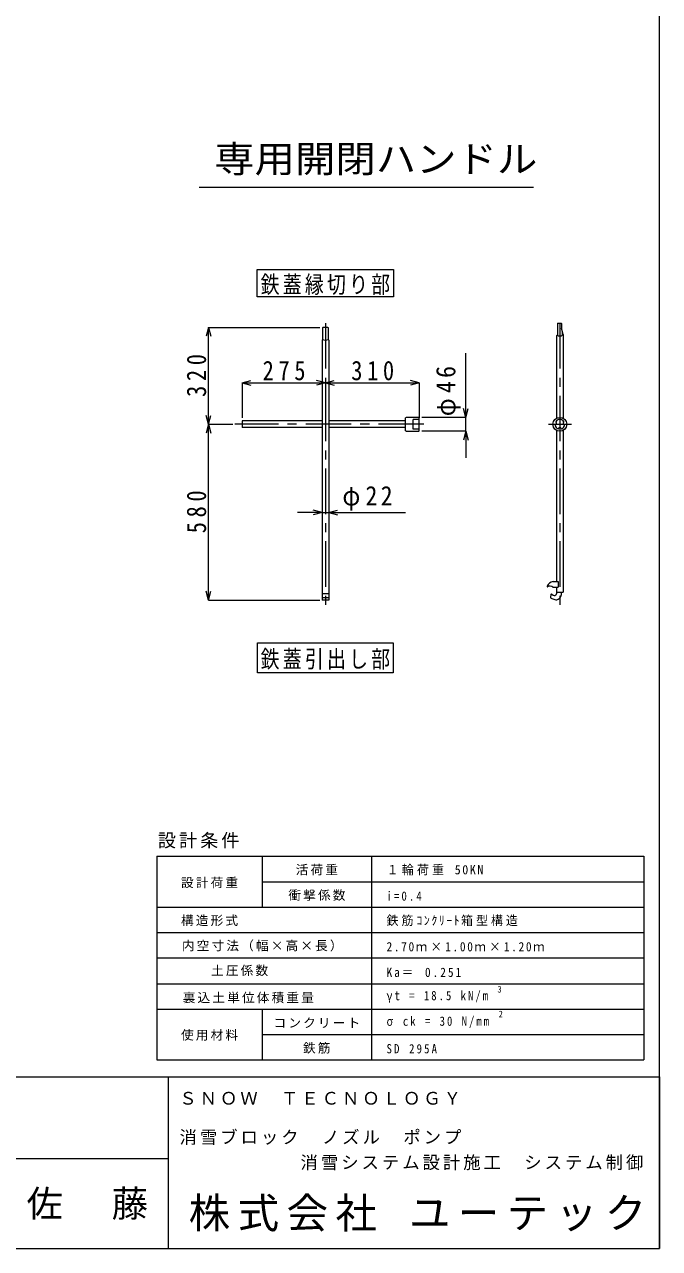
# Model space of a CAD drawing. Units: millimetres at full size, sheet at 1:30; details may follow other scales. Extents: x -5968 to 5968, y -4228 to 4228.
# Drawn here: x 3872 to 5968, y -4228 to -188 of the extents above; entities that cross this region are included whole.
import ezdxf
from ezdxf.enums import TextEntityAlignment as Align

# ---------------------------------------------------------------- set-up
doc = ezdxf.new("R2010")
doc.units = ezdxf.units.MM
doc.header["$LTSCALE"] = 30
doc.linetypes.add('CHAIN1', pattern=[8, 5, -1, 1, -1])
doc.linetypes.add('DASHED1', pattern=[1.8, 1.2, -0.6])
for name, color, linetype, lineweight in [('0-6_寸法', 4, 'Continuous', 9), ('0-D', 7, 'Continuous', 9), ('1-0', 7, 'Continuous', 9)]:
    doc.layers.add(name, color=color, linetype=linetype, lineweight=lineweight)
doc.styles.add('ＭＳ ゴシック', font='')
doc.styles.get('ＭＳ ゴシック').set_extended_font_data('MS Gothic')

msp = doc.modelspace()

# ---------------------------------------------------------------- linework, layer by layer
at = {"layer": '0-6_寸法', "color": 3}
msp.add_line((4448.04, -724.99), (5551.91, -724.99), dxfattribs=at)
at = {"layer": '0-6_寸法'}
for p, q in [((4479.69, -1187.75), (4471.92, -1216.72)), ((4479.69, -1507.75), (4479.69, -1187.75)), ((4479.69, -1187.75), (4487.45, -1216.72)), ((4479.69, -1187.75), (4846.88, -1187.75)), ((5328.03, -1484.75), (5328.03, -1273.36)), ((4589.88, -1370.74), (4618.86, -1362.98)), ((4589.88, -1370.74), (4864.88, -1370.74)), ((4589.88, -1370.74), (4618.86, -1378.5)), ((4589.88, -1370.74), (4589.88, -1486.75)), ((4864.88, -1370.74), (4835.9, -1362.98)), ((4864.88, -1370.74), (4835.9, -1378.5)), ((4864.88, -1370.74), (4893.86, -1362.98)), ((4864.88, -1370.74), (4864.88, -1486.75)), ((4864.88, -1370.74), (5174.88, -1370.74)), ((4864.88, -1370.74), (4893.86, -1378.5)), ((5174.88, -1370.74), (5145.9, -1362.98)), ((5174.88, -1370.74), (5145.9, -1378.5)), ((5174.88, -1370.74), (5174.88, -1486.75)), ((4479.69, -1507.75), (4471.92, -1478.77)), ((4479.69, -1507.75), (4487.45, -1478.77)), ((5328.03, -1484.75), (5182.88, -1484.75)), ((5328.03, -1484.75), (5320.26, -1455.77)), ((5328.03, -1484.75), (5335.79, -1455.77)), ((5328.03, -1530.75), (5328.03, -1484.75)), ((4479.69, -1507.75), (4471.92, -1536.72)), ((4479.69, -2087.75), (4479.69, -1507.75)), ((4479.69, -1507.75), (4487.45, -1536.72)), ((4479.69, -1507.75), (4559.86, -1507.75)), ((5328.03, -1530.75), (5182.88, -1530.75)), ((5328.03, -1530.75), (5320.26, -1559.72)), ((5328.03, -1530.75), (5335.79, -1559.72)), ((5328.03, -1530.75), (5328.03, -1618.41)), ((4853.88, -1798.36), (4773.1, -1798.36)), ((4853.88, -1798.36), (4824.9, -1790.6)), ((4853.88, -1798.36), (4824.9, -1806.13)), ((4853.88, -1798.36), (4875.88, -1798.36)), ((4875.88, -1798.36), (4904.86, -1790.6)), ((4875.88, -1798.36), (4904.86, -1806.13)), ((4875.88, -1798.36), (5129.08, -1798.36)), ((4479.69, -2087.75), (4471.92, -2058.77)), ((4479.69, -2087.75), (4487.45, -2058.77)), ((4479.69, -2087.75), (4846.88, -2087.75))]:
    msp.add_line(p, q, dxfattribs=at)
at = {"layer": '0-6_寸法', "color": 7, "lineweight": 18}
for p, q in [((4855.88, -1188.75), (4856.88, -1187.75)), ((4855.88, -1188.75), (4855.88, -1227.75)), ((4872.88, -1187.75), (4856.88, -1187.75)), ((4872.88, -1187.75), (4873.88, -1188.75)), ((4873.88, -1188.75), (4873.88, -1227.75)), ((5631.77, -1173.82), (5630.77, -1174.82)), ((5630.77, -1174.82), (5630.77, -1213.82)), ((5631.77, -1173.82), (5642.77, -1173.82)), ((5643.77, -1174.82), (5642.77, -1173.82)), ((5643.77, -1174.82), (5643.77, -1190.82)), ((5649.77, -1210.82), (5643.77, -1190.82)), ((5646.77, -1200.82), (5646.77, -1213.82)), ((5649.77, -1210.82), (5649.77, -1487.55)), ((4855.88, -1227.75), (4853.88, -1229.75)), ((4853.88, -1229.75), (4853.88, -2087.75)), ((4873.88, -1227.75), (4875.88, -1229.75)), ((4875.88, -1229.75), (4875.88, -2087.75)), ((5630.77, -1213.82), (5627.77, -1215.82)), ((5627.77, -1215.82), (5627.77, -1487.55)), ((5131.88, -1484.75), (5129.88, -1486.75)), ((5129.88, -1528.75), (5129.88, -1486.75)), ((5172.88, -1484.75), (5131.88, -1484.75)), ((5172.88, -1484.75), (5174.88, -1486.75)), ((5174.88, -1528.75), (5174.88, -1486.75)), ((4589.88, -1496.75), (4589.88, -1518.75)), ((4853.88, -1496.75), (4589.88, -1496.75)), ((4853.88, -1518.75), (4589.88, -1518.75)), ((5129.88, -1496.75), (4875.88, -1496.75)), ((5129.88, -1518.75), (4875.88, -1518.75)), ((5131.88, -1530.75), (5129.88, -1528.75)), ((5131.88, -1530.75), (5172.88, -1530.75)), ((5174.88, -1528.75), (5172.88, -1530.75)), ((5627.77, -1527.95), (5627.77, -2026.75)), ((5649.77, -1527.95), (5649.77, -2061.75)), ((5616.64, -2045.75), (5632.77, -2045.75)), ((5627.77, -2045.75), (5627.77, -2061.75)), ((4875.88, -2087.75), (4853.88, -2087.75)), ((5608.85, -2079.98), (5610.09, -2068.43)), ((5609.49, -2081.02), (5625.6, -2087.12)), ((5611.65, -2067.71), (5616.93, -2071.38)), ((5627.77, -2061.75), (5649.77, -2061.75))]:
    msp.add_line(p, q, dxfattribs=at)
at = {"layer": '0-6_寸法', "color": 7, "linetype": 'CHAIN1', "lineweight": 18}
for p, q in [((4864.88, -1173.82), (4864.88, -2111.27)), ((5638.77, -1173.82), (5638.77, -2112.02)), ((5190.11, -1507.75), (4565.6, -1507.75)), ((5601.03, -1507.75), (5676.8, -1507.75))]:
    msp.add_line(p, q, dxfattribs=at)
at = {"layer": '0-6_寸法', "color": 7, "linetype": 'DASHED1', "lineweight": 18}
for p, q in [((5154.88, -1523.75), (5154.88, -1491.75)), ((5174.88, -1491.75), (5154.88, -1491.75)), ((5174.88, -1523.75), (5154.88, -1523.75)), ((4875.88, -2066.75), (4853.88, -2066.75)), ((4875.88, -2080.75), (4853.88, -2080.75))]:
    msp.add_line(p, q, dxfattribs=at)
at = {"layer": '0-6_寸法', "color": 7}
for points in [[(4640.07, -997.03), (5089.7, -997.03), (5089.7, -1087.35), (4640.07, -1087.35)], [(4641.43, -2229.1), (5088.34, -2229.1), (5088.34, -2327.49), (4641.43, -2327.49)]]:
    msp.add_lwpolyline(points, close=True, dxfattribs=at)
at = {"layer": '0-6_寸法', "color": 7, "lineweight": 18}
msp.add_lwpolyline([(5616.27, -2026.75), (5632.77, -2026.75), (5632.77, -2045.75)], dxfattribs=at)
msp.add_circle((5638.77, -1507.75), 23, dxfattribs=at)
for centre, radius, start, end in [((4864.88, -1208.5), 21.25, 244.94275, 295.05725), ((5638.77, -1198.82), 17, 241.92834, 298.07166), ((5638.77, -1507.75), 16, 32.20465, 147.79535), ((5624.11, -1510.92), 1, 101.11089, 192.19678), ((5638.77, -1507.75), 16, 192.20448, 247.79614), ((5622.93, -1504.96), 5.08, 281.11369, 58.88631), ((5626.07, -1499.75), 1, 147.80322, 238.88911), ((5633.1, -1521.63), 1, 247.80322, 338.88911), ((5638.77, -1523.82), 5.08, 21.11369, 158.88631), ((5644.44, -1521.63), 1, 201.11089, 292.19678), ((5638.77, -1507.75), 16, 292.20386, 347.79552), ((5654.6, -1504.96), 5.08, 121.11369, 258.88631), ((5651.46, -1499.75), 1, 301.11089, 32.19678), ((5653.43, -1510.92), 1, 347.80322, 78.88911), ((5597.58, -2042.88), 1, 153.41591, 299.21143), ((5623.51, -2055.86), 30, 103.97408, 153.41495), ((5605.77, -2057.53), 15.78, 49.60895, 119.20961), ((5616.64, -2044.75), 1, 229.60654, 270), ((5609.84, -2080.09), 1, 173.8855, 249.25291), ((5611.08, -2068.53), 1, 55.17601, 173.8855), ((5620.93, -2065.63), 7, 235.17551, 333.43268), ((5627.37, -2082.44), 5, 249.26112, 290.96373), ((5613.77, -2062.06), 15, 333.43283, 1.18222), ((5620.93, -2065.63), 23, 290.96338, 333.43268), ((5613.77, -2062.06), 31, 333.43291, 357.06351), ((5646.73, -2063.75), 2, 90, 177.06387)]:
    msp.add_arc(centre, radius, start, end, dxfattribs=at)
at = {"layer": '0-D'}
for p, q in [((4308.6, -2933.26), (5915.54, -2933.26)), ((4308.6, -2933.26), (4308.6, -3605.76)), ((4656.79, -2933.26), (4656.79, -3101.38)), ((5016.91, -2933.26), (5016.91, -3605.76)), ((5915.54, -2933.26), (5915.54, -3605.76)), ((4656.79, -3017.82), (5915.54, -3017.82)), ((4308.6, -3101.38), (5855.54, -3101.38)), ((4656.79, -3101.38), (5915.54, -3101.38)), ((4308.6, -3184.95), (5915.54, -3184.95)), ((4308.6, -3268.51), (5915.54, -3268.51)), ((4308.6, -3354.07), (5915.54, -3354.07)), ((4308.6, -3437.63), (5915.54, -3437.63)), ((4656.79, -3437.63), (4656.79, -3605.76)), ((4656.79, -3521.2), (5915.54, -3521.2)), ((4308.6, -3605.76), (5915.54, -3605.76))]:
    msp.add_line(p, q, dxfattribs=at)
at = {"layer": '1-0', "color": 5}
for p, q in [((5967.67, -4227.98), (5967.67, 4227.98)), ((-5967.67, -4227.98), (5967.67, -4227.98))]:
    msp.add_line(p, q, dxfattribs=at)
at = {"layer": '1-0', "color": 2}
for p, q in [((552.67, -3660.98), (5967.67, -3660.98)), ((4347.67, -4227.98), (4347.67, -3660.98)), ((5967.67, -3660.98), (5967.67, -4227.98)), ((2322.67, -3930.98), (4347.67, -3930.98)), ((702.67, -4227.98), (5967.67, -4227.98))]:
    msp.add_line(p, q, dxfattribs=at)

# ---------------------------------------------------------------- texts
at = {"layer": '0-6_寸法', "color": 7, "style": 'ＭＳ ゴシック', "width": 1.1}
msp.add_text('専用開閉ハンドル', height=88.86, dxfattribs=at).set_placement((4497.89, -703.03), align=Align.BOTTOM_LEFT)
at = {"layer": '0-6_寸法', "color": 7, "attachment_point": 7, "style": 'ＭＳ ゴシック'}
for s, insert, char_height in [('\\T1.17;\\W0.8;鉄蓋縁切り部', (4651.3, -1081.16), 57.15), ('\\T1.41;\\W0.85;275', (4657.7, -1363.24), 64.15), ('\\T1.41;\\W0.85;310', (4950.2, -1363.24), 64.15), ('\\T1.28;\\W0.9;φ22', (4920.82, -1792.95), 64.15), ('\\T1.17;\\W0.8;鉄蓋引出し部', (4651.3, -2317.27), 57.15)]:
    msp.add_mtext(s, dxfattribs=dict(at, insert=insert, char_height=char_height))
at = {"layer": '0-6_寸法', "color": 7, "char_height": 64.15, "attachment_point": 7, "rotation": 90, "style": 'ＭＳ ゴシック'}
for s, insert in [('\\T1.41;\\W0.85;320', (4472.19, -1417.43)), ('\\T1.28;\\W0.9;φ46', (5311.52, -1481.27)), ('\\T1.41;\\W0.85;580', (4472.19, -1867.43))]:
    msp.add_mtext(s, dxfattribs=dict(at, insert=insert))
at = {"layer": '0-D', "style": 'ＭＳ ゴシック', "width": 0.8}
for s, p in [('3', (5433.07, -3389.89)), ('2', (5437.06, -3471.5))]:
    msp.add_text(s, height=21.88, dxfattribs=at).set_placement(p, align=Align.BOTTOM_LEFT)
at = {"layer": '0-D', "attachment_point": 7, "style": 'ＭＳ ゴシック'}
for s, insert, char_height in [('\\T1.17;設計条件', (4312.04, -2907.57), 43.76), ('\\T1.17;活荷重', (4767.07, -2996.43), 30.63), ('\\T1.26;\\W0.95;１輪荷重\\~50KN\\~', (5066.76, -2996.43), 30.63), ('\\T1.17;設計荷重', (4388.47, -3038.71), 30.63), ('\\T1.17;衝撃係数', (4742.63, -3080.49), 30.63), ('\\T1.39;\\W0.85;i=0.4', (5066.76, -3080.49), 30.63), ('\\T1.17;構造形式', (4388.47, -3164.06), 30.63), ('\\T1.24;\\W0.95;鉄筋ｺﾝｸﾘｰﾄ箱型構造', (5066.76, -3164.06), 30.63), ('\\T1.17;内空寸法（幅×高×長）', (4391.47, -3247.62), 30.63), ('\\T1.29;\\W0.9;2.70ｍ×1.00ｍ×1.20ｍ', (5066.76, -3247.62), 30.63), ('\\T1.17;土圧係数', (4487.62, -3329.11), 30.63), ('\\T1.35;\\W0.9;Ka＝\\~0.251', (5066.76, -3332.18), 30.63), ('\\T1.17;裏込土単位体積重量', (4394.14, -3418.7), 30.63), ('\\T1.37;\\W0.85;γt\\~=\\~18.5\\~kN/m', (5066.76, -3416.74), 30.63), ('\\T1.17;コンクリート', (4693.74, -3500.31), 30.63), ('\\T1.37;\\W0.85;σ\\~ck\\~=\\~30\\~N/mm', (5066.76, -3500.3), 30.63), ('\\T1.17;使用材料', (4388.47, -3542.09), 30.63), ('\\T1.17;鉄筋', (4791.07, -3584.76), 30.63), ('\\T1.4;\\W0.85;SD\\~295A', (5066.76, -3584.36), 30.63)]:
    msp.add_mtext(s, dxfattribs=dict(at, insert=insert, char_height=char_height))
at = {"layer": '1-0', "attachment_point": 7, "style": 'ＭＳ ゴシック'}
for s, insert, char_height in [('\\T1.17;ＳＮＯＷ\u3000ＴＥＣＮＯＬＯＧＹ', (4382.78, -3753.86), 42.06), ('\\T1.17;消雪ブロック\u3000ノズル\u3000ポンプ\u3000', (4383.63, -3886.14), 42.06), ('\\T1.17;消雪システム設計施工\u3000システム制御', (4782.91, -3969.56), 42.06), ('\\T1.17;佐\u3000藤', (3878.7, -4133.6), 87.98), ('\\T1.18;株式会社\\~ユーテック', (4413.64, -4172.33), 100.4)]:
    msp.add_mtext(s, dxfattribs=dict(at, insert=insert, char_height=char_height))

doc.saveas('drawing.dxf')
